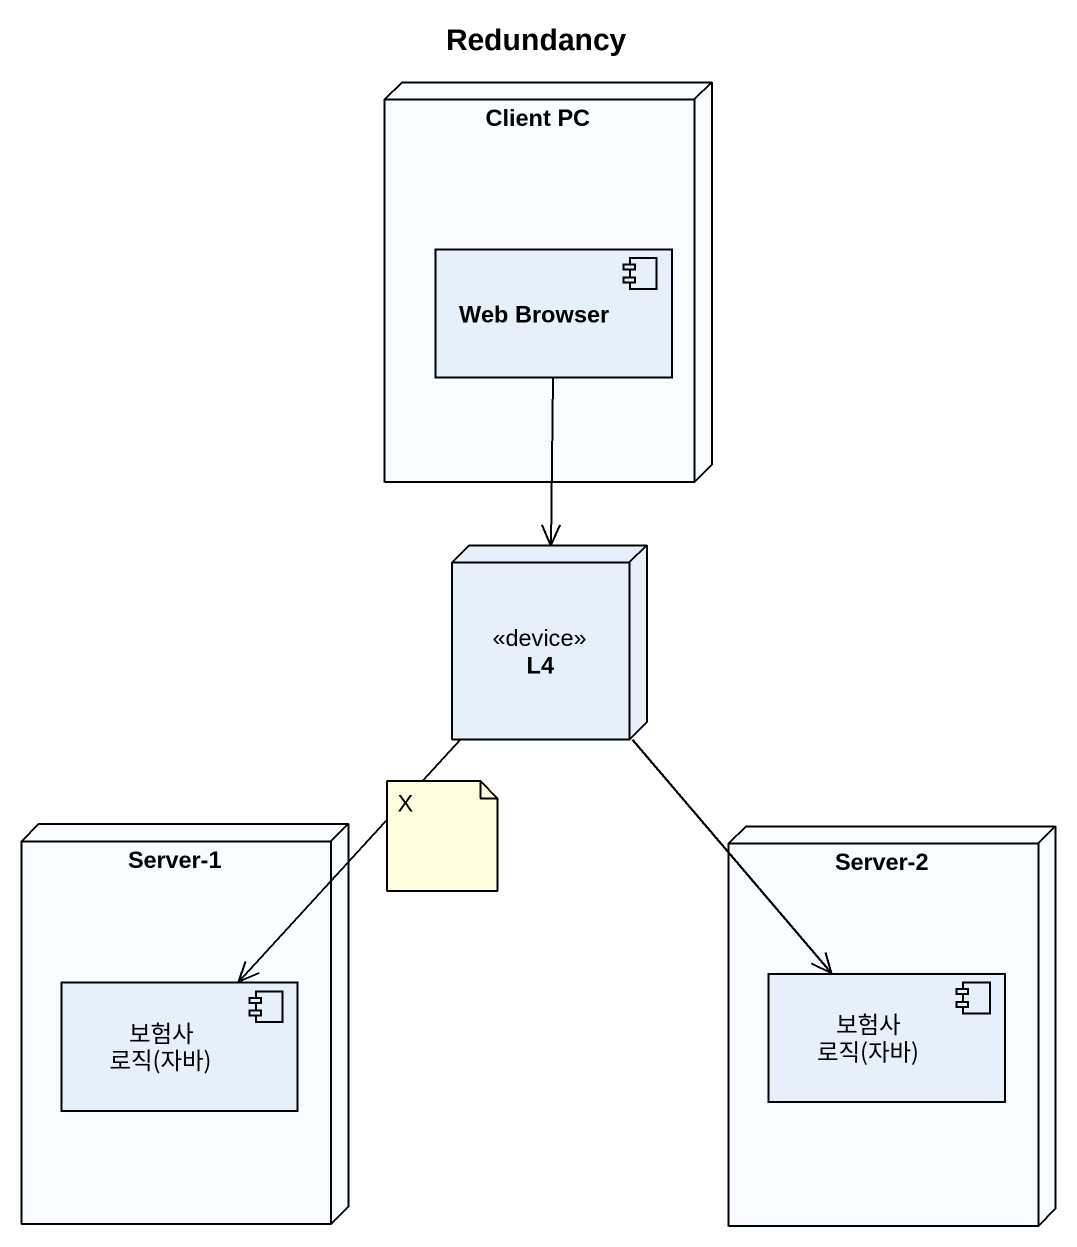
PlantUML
@startuml
title Redundancy
node "Client PC" as Client_PC {
  component "Web Browser" as Web_Browser
}
node L4 <<device>>
node "Server-1" as Server_1 {
  component "보험사 로직(자바)" as 보험사_로직_자바
}
node "Server-2" as Server_2 {
  component "보험사 로직(자바)" as 보험사_로직_자바_2
}
Web_Browser --> L4
L4 --> 보험사_로직_자바
L4 --> 보험사_로직_자바_2
note as N1
  X
end note
@enduml
